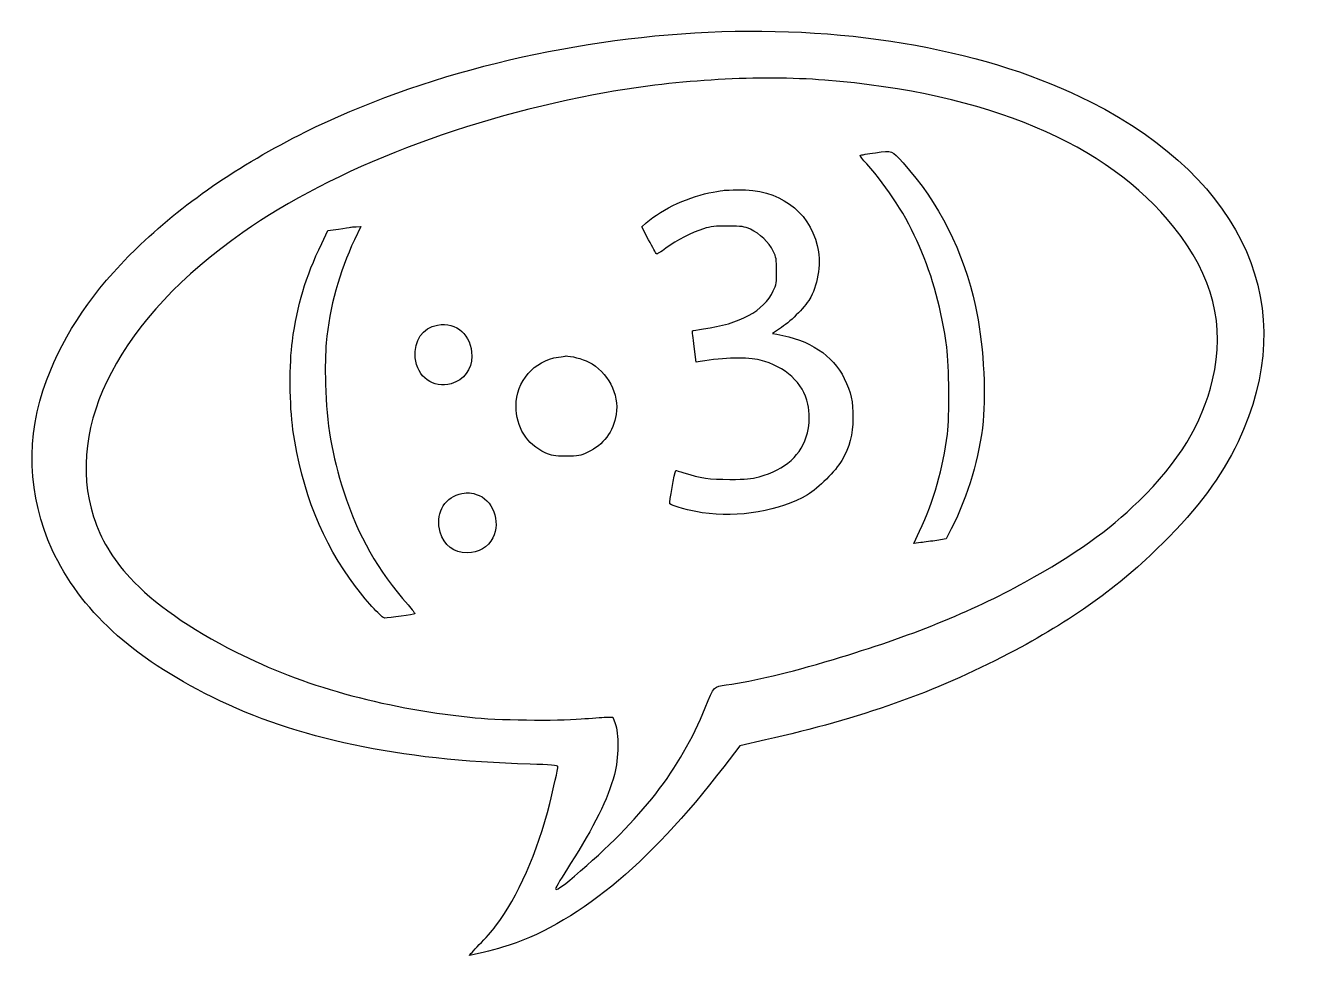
# Model space of a CAD drawing. Header units: centimetres. Extents: x -17.8 to 18.7, y -13.2 to 13.4.
import ezdxf

# ---------------------------------------------------------------- set-up
doc = ezdxf.new("R2010")
doc.units = ezdxf.units.CM
doc.header["$MEASUREMENT"] = 0
doc.layers.add('Layer 1', color=7, linetype='Continuous')

msp = doc.modelspace()

# ---------------------------------------------------------------- linework, layer by layer
at = {"layer": 'Layer 1'}
for points, knots in [([(1.72861, 13.208), (-2.34597, 13.02103), (-6.51228, 11.98739), (-9.80722, 10.3505), (-9.80722, 10.3505), (-11.72986, 9.39447), (-13.35616, 8.26911), (-14.65439, 7.00264), (-14.65439, 7.00264), (-15.88558, 5.79967), (-16.69697, 4.61081), (-17.22261, 3.23145), (-17.22261, 3.23145), (-17.82233, 1.65101), (-17.76236, -0.09877), (-17.0568, -1.62277), (-17.0568, -1.62277), (-16.25247, -3.35138), (-14.78491, -4.70605), (-12.47069, -5.84552), (-12.47069, -5.84552), (-10.0083, -7.05555), (-7.19666, -7.64821), (-3.37608, -7.76463), (-3.37608, -7.76463), (-2.80811, -7.78227), (-2.57527, -7.79991), (-2.57527, -7.82813), (-2.57527, -7.82813), (-2.57527, -7.8881), (-2.7058, -8.47371), (-2.8081, -8.88999), (-2.8081, -8.88999), (-3.16088, -10.29757), (-3.72179, -11.56757), (-4.36385, -12.41071), (-4.36385, -12.41071), (-4.45557, -12.53065), (-4.66371, -12.76702), (-4.82952, -12.93635), (-4.82952, -12.93635), (-4.9918, -13.10921), (-5.1188, -13.24679), (-5.10821, -13.24679), (-5.10821, -13.24679), (-5.05177, -13.24679), (-4.4344, -13.09157), (-4.16277, -13.01043), (-4.16277, -13.01043), (-2.09902, -12.39307), (-0.00352, -10.6821), (2.16959, -7.83871), (2.16959, -7.83871), (2.16959, -7.83871), (2.6282, -7.23899), (2.6282, -7.23899), (2.6282, -7.23899), (2.6282, -7.23899), (3.36903, -7.06966), (3.36903, -7.06966), (3.36903, -7.06966), (6.11364, -6.4523), (8.19856, -5.71499), (10.33639, -4.59669), (10.33639, -4.59669), (12.13203, -3.6583), (13.49022, -2.68463), (14.732, -1.44638), (14.732, -1.44638), (15.76917, -0.40921), (16.41122, 0.45509), (16.89806, 1.47109), (16.89806, 1.47109), (18.71487, 5.28109), (17.12384, 8.94998), (12.67178, 11.21481), (12.67178, 11.21481), (9.78606, 12.67884), (5.84906, 13.3985), (1.72861, 13.208)], [0, 0, 0, 0, 0.04761905, 0.04761905, 0.04761905, 0.04761905, 0.0952381, 0.0952381, 0.0952381, 0.0952381, 0.14285714, 0.14285714, 0.14285714, 0.14285714, 0.19047619, 0.19047619, 0.19047619, 0.19047619, 0.23809524, 0.23809524, 0.23809524, 0.23809524, 0.28571429, 0.28571429, 0.28571429, 0.28571429, 0.33333333, 0.33333333, 0.33333333, 0.33333333, 0.38095238, 0.38095238, 0.38095238, 0.38095238, 0.42857143, 0.42857143, 0.42857143, 0.42857143, 0.47619048, 0.47619048, 0.47619048, 0.47619048, 0.52380952, 0.52380952, 0.52380952, 0.52380952, 0.57142857, 0.57142857, 0.57142857, 0.57142857, 0.61904762, 0.61904762, 0.61904762, 0.61904762, 0.66666667, 0.66666667, 0.66666667, 0.66666667, 0.71428571, 0.71428571, 0.71428571, 0.71428571, 0.76190476, 0.76190476, 0.76190476, 0.76190476, 0.80952381, 0.80952381, 0.80952381, 0.80952381, 0.85714286, 0.85714286, 0.85714286, 0.85714286, 0.9047619, 0.9047619, 0.9047619, 0.9047619, 1, 1, 1, 1]), ([(5.06236, 11.83217), (9.70844, 11.46881), (13.15861, 10.01536), (15.06361, 7.62), (15.06361, 7.62), (16.18897, 6.20183), (16.54175, 4.80836), (16.17133, 3.24908), (16.17133, 3.24908), (15.86441, 1.97555), (15.20472, 0.889), (14.05466, -0.22931), (14.05466, -0.22931), (13.17624, -1.08303), (12.25902, -1.73567), (10.79147, -2.55059), (10.79147, -2.55059), (9.24983, -3.40431), (7.52475, -4.10281), (5.31283, -4.76251), (5.31283, -4.76251), (3.94758, -5.1682), (3.09739, -5.36929), (2.24366, -5.49276), (2.24366, -5.49276), (1.87324, -5.54568), (1.90499, -5.5104), (1.64394, -6.14893), (1.64394, -6.14893), (0.91369, -7.93399), (-0.16581, -9.3204), (-2.10609, -10.97846), (-2.10609, -10.97846), (-2.48356, -11.29949), (-2.64584, -11.40532), (-2.64584, -11.33124), (-2.64584, -11.33124), (-2.64584, -11.30655), (-2.45181, -10.98552), (-2.21545, -10.6151), (-2.21545, -10.6151), (-1.55223, -9.58146), (-1.14653, -8.75596), (-0.95956, -8.06452), (-0.95956, -8.06452), (-0.83962, -7.60944), (-0.82903, -6.87213), (-0.93839, -6.59696), (-0.93839, -6.59696), (-0.93839, -6.59696), (-1.00895, -6.42057), (-1.00895, -6.42057), (-1.00895, -6.42057), (-1.00895, -6.42057), (-1.19945, -6.42057), (-1.19945, -6.42057), (-1.19945, -6.42057), (-1.30528, -6.4241), (-1.62984, -6.44526), (-1.91559, -6.46996), (-1.91559, -6.46996), (-2.58587, -6.52993), (-4.35328, -6.50524), (-5.09765, -6.42057), (-5.09765, -6.42057), (-7.66587, -6.14188), (-9.87073, -5.52451), (-11.79337, -4.55438), (-11.79337, -4.55438), (-13.11981, -3.8841), (-14.16404, -3.15032), (-14.82726, -2.4236), (-14.82726, -2.4236), (-15.34584, -1.85563), (-15.66687, -1.32293), (-15.87148, -0.68088), (-15.87148, -0.68088), (-16.71109, 1.95084), (-15.10242, 5.01295), (-11.59581, 7.47181), (-11.59581, 7.47181), (-8.98878, 9.2992), (-5.18584, 10.76323), (-1.18181, 11.47937), (-1.18181, 11.47937), (0.86783, 11.84626), (3.20675, 11.98031), (5.06236, 11.83215), (5.06236, 11.83215), (5.06236, 11.83215), (5.06236, 11.83217), (5.06236, 11.83217)], [0, 0, 0, 0, 0.04166667, 0.04166667, 0.04166667, 0.04166667, 0.08333333, 0.08333333, 0.08333333, 0.08333333, 0.125, 0.125, 0.125, 0.125, 0.16666667, 0.16666667, 0.16666667, 0.16666667, 0.20833333, 0.20833333, 0.20833333, 0.20833333, 0.25, 0.25, 0.25, 0.25, 0.29166667, 0.29166667, 0.29166667, 0.29166667, 0.33333333, 0.33333333, 0.33333333, 0.33333333, 0.375, 0.375, 0.375, 0.375, 0.41666667, 0.41666667, 0.41666667, 0.41666667, 0.45833333, 0.45833333, 0.45833333, 0.45833333, 0.5, 0.5, 0.5, 0.5, 0.54166667, 0.54166667, 0.54166667, 0.54166667, 0.58333333, 0.58333333, 0.58333333, 0.58333333, 0.625, 0.625, 0.625, 0.625, 0.66666667, 0.66666667, 0.66666667, 0.66666667, 0.70833333, 0.70833333, 0.70833333, 0.70833333, 0.75, 0.75, 0.75, 0.75, 0.79166667, 0.79166667, 0.79166667, 0.79166667, 0.83333333, 0.83333333, 0.83333333, 0.83333333, 0.875, 0.875, 0.875, 0.875, 0.91666667, 0.91666667, 0.91666667, 0.91666667, 1, 1, 1, 1]), ([(6.51933, 9.75431), (6.29002, 9.72256), (6.096, 9.68728), (6.08189, 9.6767), (6.08189, 9.6767), (6.07131, 9.66612), (6.15245, 9.55676), (6.26533, 9.43328), (6.26533, 9.43328), (7.51769, 8.02922), (8.27616, 6.29003), (8.55839, 4.18042), (8.55839, 4.18042), (8.62895, 3.64067), (8.63953, 2.21545), (8.57603, 1.69334), (8.57603, 1.69334), (8.45256, 0.70556), (8.1915, -0.21166), (7.77875, -1.09008), (7.77875, -1.09008), (7.77875, -1.09008), (7.61647, -1.43933), (7.61647, -1.43933), (7.61647, -1.43933), (7.61647, -1.43933), (7.81755, -1.41464), (7.81755, -1.41464), (7.81755, -1.41464), (7.92338, -1.40406), (8.13152, -1.37583), (8.27616, -1.35467), (8.27616, -1.35467), (8.27616, -1.35467), (8.54074, -1.31234), (8.54074, -1.31234), (8.54074, -1.31234), (8.54074, -1.31234), (8.68538, -1.02659), (8.68538, -1.02659), (8.68538, -1.02659), (9.17574, -0.05292), (9.48971, 1.01247), (9.59907, 2.06022), (9.59907, 2.06022), (9.68726, 2.92805), (9.59201, 4.39561), (9.38388, 5.34458), (9.38388, 5.34458), (9.03463, 6.93208), (8.3326, 8.32202), (7.30602, 9.46502), (7.30602, 9.46502), (6.97441, 9.83191), (7.00616, 9.82133), (6.51933, 9.7543), (6.51933, 9.7543), (6.51933, 9.7543), (6.51933, 9.75431), (6.51933, 9.75431)], [0, 0, 0, 0, 0.0625, 0.0625, 0.0625, 0.0625, 0.125, 0.125, 0.125, 0.125, 0.1875, 0.1875, 0.1875, 0.1875, 0.25, 0.25, 0.25, 0.25, 0.3125, 0.3125, 0.3125, 0.3125, 0.375, 0.375, 0.375, 0.375, 0.4375, 0.4375, 0.4375, 0.4375, 0.5, 0.5, 0.5, 0.5, 0.5625, 0.5625, 0.5625, 0.5625, 0.625, 0.625, 0.625, 0.625, 0.6875, 0.6875, 0.6875, 0.6875, 0.75, 0.75, 0.75, 0.75, 0.8125, 0.8125, 0.8125, 0.8125, 0.875, 0.875, 0.875, 0.875, 1, 1, 1, 1]), ([(2.18722, 8.67833), (2.159, 8.67127), (2.01436, 8.64658), (1.86972, 8.62541), (1.86972, 8.62541), (1.22414, 8.51958), (0.41275, 8.14916), (-0.04586, 7.74699), (-0.04586, 7.74699), (-0.04586, 7.74699), (-0.17639, 7.63057), (-0.17639, 7.63057), (-0.17639, 7.63057), (-0.17639, 7.63057), (0.02117, 7.2531), (0.02117, 7.2531), (0.02117, 7.2531), (0.13406, 7.04849), (0.23284, 6.86857), (0.24342, 6.85446), (0.24342, 6.85446), (0.254, 6.84388), (0.37748, 6.91443), (0.51506, 7.01674), (0.51506, 7.01674), (0.83609, 7.2531), (1.24884, 7.4683), (1.5875, 7.57413), (1.5875, 7.57413), (1.80622, 7.64116), (1.92617, 7.65527), (2.29306, 7.65174), (2.29306, 7.65174), (2.6917, 7.65174), (2.75167, 7.64116), (2.93512, 7.56002), (2.93512, 7.56002), (3.20323, 7.43655), (3.46781, 7.18255), (3.58776, 6.9356), (3.58776, 6.9356), (3.67595, 6.75921), (3.68301, 6.69924), (3.68654, 6.36763), (3.68654, 6.36763), (3.68654, 6.03602), (3.67596, 5.97605), (3.59129, 5.7926), (3.59129, 5.7926), (3.32318, 5.22463), (2.62821, 4.84716), (1.59457, 4.70604), (1.59457, 4.70604), (1.42524, 4.68135), (1.2806, 4.66018), (1.27354, 4.65312), (1.27354, 4.65312), (1.27001, 4.64959), (1.29118, 4.44498), (1.32646, 4.19804), (1.32646, 4.19804), (1.32646, 4.19804), (1.38643, 3.75707), (1.38643, 3.75707), (1.38643, 3.75707), (1.38643, 3.75707), (1.49579, 3.77471), (1.49579, 3.77471), (1.49579, 3.77471), (2.19076, 3.8876), (2.86104, 3.90171), (3.21029, 3.81352), (3.21029, 3.81352), (3.93701, 3.62655), (4.44501, 3.16088), (4.5826, 2.5541), (4.5826, 2.5541), (4.63552, 2.32832), (4.62846, 1.96849), (4.56849, 1.7286), (4.56849, 1.7286), (4.40268, 1.0936), (3.9476, 0.67732), (3.1856, 0.46918), (3.1856, 0.46918), (2.95629, 0.40568), (2.81166, 0.3951), (2.34599, 0.3951), (2.34599, 0.3951), (1.76038, 0.39157), (1.49932, 0.43038), (1.03013, 0.5856), (1.03013, 0.5856), (0.90666, 0.62793), (0.80435, 0.65263), (0.7973, 0.6491), (0.7973, 0.6491), (0.76555, 0.60324), (0.6068, -0.28576), (0.62797, -0.3034), (0.62797, -0.3034), (0.695, -0.3669), (1.22416, -0.51154), (1.55578, -0.56093), (1.55578, -0.56093), (2.59295, -0.71615), (3.79239, -0.50801), (4.56497, -0.04587), (4.56497, -0.04587), (4.88247, 0.14463), (5.37636, 0.63499), (5.54922, 0.93485), (5.54922, 0.93485), (5.77853, 1.33349), (5.86672, 1.66157), (5.87025, 2.15193), (5.87025, 2.15193), (5.87378, 2.63524), (5.81733, 2.88571), (5.62331, 3.28082), (5.62331, 3.28082), (5.29523, 3.95463), (4.632, 4.39207), (3.69362, 4.55082), (3.69362, 4.55082), (3.69362, 4.55082), (3.56309, 4.57199), (3.56309, 4.57199), (3.56309, 4.57199), (3.56309, 4.57199), (3.82415, 4.74838), (3.82415, 4.74838), (3.82415, 4.74838), (4.13107, 4.95299), (4.52618, 5.36221), (4.66729, 5.61974), (4.66729, 5.61974), (4.88248, 6.01838), (4.96362, 6.65338), (4.85073, 7.09082), (4.85073, 7.09082), (4.58615, 8.12093), (3.75359, 8.70654), (2.57884, 8.69243), (2.57884, 8.69243), (2.39187, 8.6889), (2.21548, 8.68185), (2.18726, 8.67832), (2.18726, 8.67832), (2.18726, 8.67832), (2.18722, 8.67833), (2.18722, 8.67833)], [0, 0, 0, 0, 0.02564103, 0.02564103, 0.02564103, 0.02564103, 0.05128205, 0.05128205, 0.05128205, 0.05128205, 0.07692308, 0.07692308, 0.07692308, 0.07692308, 0.1025641, 0.1025641, 0.1025641, 0.1025641, 0.12820513, 0.12820513, 0.12820513, 0.12820513, 0.15384615, 0.15384615, 0.15384615, 0.15384615, 0.17948718, 0.17948718, 0.17948718, 0.17948718, 0.20512821, 0.20512821, 0.20512821, 0.20512821, 0.23076923, 0.23076923, 0.23076923, 0.23076923, 0.25641026, 0.25641026, 0.25641026, 0.25641026, 0.28205128, 0.28205128, 0.28205128, 0.28205128, 0.30769231, 0.30769231, 0.30769231, 0.30769231, 0.33333333, 0.33333333, 0.33333333, 0.33333333, 0.35897436, 0.35897436, 0.35897436, 0.35897436, 0.38461538, 0.38461538, 0.38461538, 0.38461538, 0.41025641, 0.41025641, 0.41025641, 0.41025641, 0.43589744, 0.43589744, 0.43589744, 0.43589744, 0.46153846, 0.46153846, 0.46153846, 0.46153846, 0.48717949, 0.48717949, 0.48717949, 0.48717949, 0.51282051, 0.51282051, 0.51282051, 0.51282051, 0.53846154, 0.53846154, 0.53846154, 0.53846154, 0.56410256, 0.56410256, 0.56410256, 0.56410256, 0.58974359, 0.58974359, 0.58974359, 0.58974359, 0.61538462, 0.61538462, 0.61538462, 0.61538462, 0.64102564, 0.64102564, 0.64102564, 0.64102564, 0.66666667, 0.66666667, 0.66666667, 0.66666667, 0.69230769, 0.69230769, 0.69230769, 0.69230769, 0.71794872, 0.71794872, 0.71794872, 0.71794872, 0.74358974, 0.74358974, 0.74358974, 0.74358974, 0.76923077, 0.76923077, 0.76923077, 0.76923077, 0.79487179, 0.79487179, 0.79487179, 0.79487179, 0.82051282, 0.82051282, 0.82051282, 0.82051282, 0.84615385, 0.84615385, 0.84615385, 0.84615385, 0.87179487, 0.87179487, 0.87179487, 0.87179487, 0.8974359, 0.8974359, 0.8974359, 0.8974359, 0.92307692, 0.92307692, 0.92307692, 0.92307692, 0.94871795, 0.94871795, 0.94871795, 0.94871795, 1, 1, 1, 1]), ([(-8.51958, 7.62), (-8.53722, 7.61294), (-8.69244, 7.58825), (-8.85825, 7.56708), (-8.85825, 7.56708), (-8.85825, 7.56708), (-9.16164, 7.52475), (-9.16164, 7.52475), (-9.16164, 7.52475), (-9.16164, 7.52475), (-9.34156, 7.15081), (-9.34156, 7.15081), (-9.34156, 7.15081), (-9.8037, 6.18067), (-10.04006, 5.39398), (-10.18117, 4.35681), (-10.18117, 4.35681), (-10.26936, 3.72181), (-10.26231, 2.5012), (-10.16353, 1.81681), (-10.16353, 1.81681), (-9.91306, 0.05292), (-9.32392, -1.42169), (-8.37142, -2.67758), (-8.37142, -2.67758), (-7.99748, -3.16441), (-7.61295, -3.58069), (-7.53534, -3.58069), (-7.53534, -3.58069), (-7.42245, -3.58069), (-6.6922, -3.47486), (-6.67456, -3.45722), (-6.67456, -3.45722), (-6.66398, -3.45016), (-6.75217, -3.33375), (-6.86506, -3.20322), (-6.86506, -3.20322), (-7.74348, -2.20486), (-8.29381, -1.23472), (-8.71009, 0.04234), (-8.71009, 0.04234), (-9.04876, 1.07951), (-9.20398, 1.98615), (-9.2322, 3.12209), (-9.2322, 3.12209), (-9.24631, 3.58776), (-9.23573, 4.04284), (-9.21103, 4.3039), (-9.21103, 4.3039), (-9.11225, 5.34107), (-8.84061, 6.32532), (-8.40317, 7.26018), (-8.40317, 7.26018), (-8.40317, 7.26018), (-8.22325, 7.63765), (-8.22325, 7.63765), (-8.22325, 7.63765), (-8.22325, 7.63765), (-8.35378, 7.63412), (-8.35378, 7.63412), (-8.35378, 7.63412), (-8.42434, 7.63412), (-8.49842, 7.62706), (-8.51959, 7.62001), (-8.51959, 7.62001), (-8.51959, 7.62001), (-8.51958, 7.62), (-8.51958, 7.62)], [0, 0, 0, 0, 0.05555556, 0.05555556, 0.05555556, 0.05555556, 0.11111111, 0.11111111, 0.11111111, 0.11111111, 0.16666667, 0.16666667, 0.16666667, 0.16666667, 0.22222222, 0.22222222, 0.22222222, 0.22222222, 0.27777778, 0.27777778, 0.27777778, 0.27777778, 0.33333333, 0.33333333, 0.33333333, 0.33333333, 0.38888889, 0.38888889, 0.38888889, 0.38888889, 0.44444444, 0.44444444, 0.44444444, 0.44444444, 0.5, 0.5, 0.5, 0.5, 0.55555556, 0.55555556, 0.55555556, 0.55555556, 0.61111111, 0.61111111, 0.61111111, 0.61111111, 0.66666667, 0.66666667, 0.66666667, 0.66666667, 0.72222222, 0.72222222, 0.72222222, 0.72222222, 0.77777778, 0.77777778, 0.77777778, 0.77777778, 0.83333333, 0.83333333, 0.83333333, 0.83333333, 0.88888889, 0.88888889, 0.88888889, 0.88888889, 1, 1, 1, 1]), ([(-6.02192, 4.81542), (-6.46642, 4.72723), (-6.69925, 4.38503), (-6.66045, 3.88056), (-6.66045, 3.88056), (-6.61459, 3.3267), (-6.14539, 2.98803), (-5.63387, 3.1362), (-5.63387, 3.1362), (-5.26345, 3.24556), (-5.04473, 3.53837), (-5.04473, 3.92642), (-5.04473, 3.92642), (-5.04473, 4.52614), (-5.47865, 4.92125), (-6.02192, 4.81542)], [0, 0, 0, 0, 0.2, 0.2, 0.2, 0.2, 0.4, 0.4, 0.4, 0.4, 0.6, 0.6, 0.6, 0.6, 1, 1, 1, 1]), ([(-2.56117, 3.89819), (-3.2632, 3.79588), (-3.77473, 3.20322), (-3.77473, 2.49413), (-3.77473, 2.49413), (-3.77473, 1.89088), (-3.47134, 1.40405), (-2.93865, 1.15357), (-2.93865, 1.15357), (-2.75521, 1.0689), (-2.69523, 1.05832), (-2.34598, 1.05832), (-2.34598, 1.05832), (-1.98262, 1.05832), (-1.94381, 1.06538), (-1.72156, 1.17121), (-1.72156, 1.17121), (-1.27706, 1.38288), (-0.99131, 1.76035), (-0.91017, 2.25777), (-0.91017, 2.25777), (-0.81492, 2.8328), (-1.15711, 3.48191), (-1.69334, 3.75708), (-1.69334, 3.75708), (-1.8662, 3.84527), (-2.23309, 3.94052), (-2.34245, 3.92994), (-2.34245, 3.92994), (-2.36362, 3.92641), (-2.46239, 3.9123), (-2.56117, 3.89819)], [0, 0, 0, 0, 0.11111111, 0.11111111, 0.11111111, 0.11111111, 0.22222222, 0.22222222, 0.22222222, 0.22222222, 0.33333333, 0.33333333, 0.33333333, 0.33333333, 0.44444444, 0.44444444, 0.44444444, 0.44444444, 0.55555556, 0.55555556, 0.55555556, 0.55555556, 0.66666667, 0.66666667, 0.66666667, 0.66666667, 0.77777778, 0.77777778, 0.77777778, 0.77777778, 1, 1, 1, 1]), ([(-5.40456, -0.03175), (-5.85259, -0.15169), (-6.09248, -0.62794), (-5.94784, -1.11478), (-5.94784, -1.11478), (-5.83848, -1.49225), (-5.55978, -1.70745), (-5.17526, -1.71097), (-5.17526, -1.71097), (-4.84718, -1.71097), (-4.58259, -1.55575), (-4.44148, -1.28058), (-4.44148, -1.28058), (-4.20159, -0.81491), (-4.44501, -0.17286), (-4.9142, -0.03527), (-4.9142, -0.03527), (-5.12587, 0.02823), (-5.18584, 0.02823), (-5.40456, -0.03174), (-5.40456, -0.03174), (-5.40456, -0.03174), (-5.40456, -0.03175), (-5.40456, -0.03175)], [0, 0, 0, 0, 0.14285714, 0.14285714, 0.14285714, 0.14285714, 0.28571429, 0.28571429, 0.28571429, 0.28571429, 0.42857143, 0.42857143, 0.42857143, 0.42857143, 0.57142857, 0.57142857, 0.57142857, 0.57142857, 0.71428571, 0.71428571, 0.71428571, 0.71428571, 1, 1, 1, 1])]:
    msp.add_open_spline(points, degree=3, knots=knots, dxfattribs=at)

doc.saveas('drawing.dxf')
